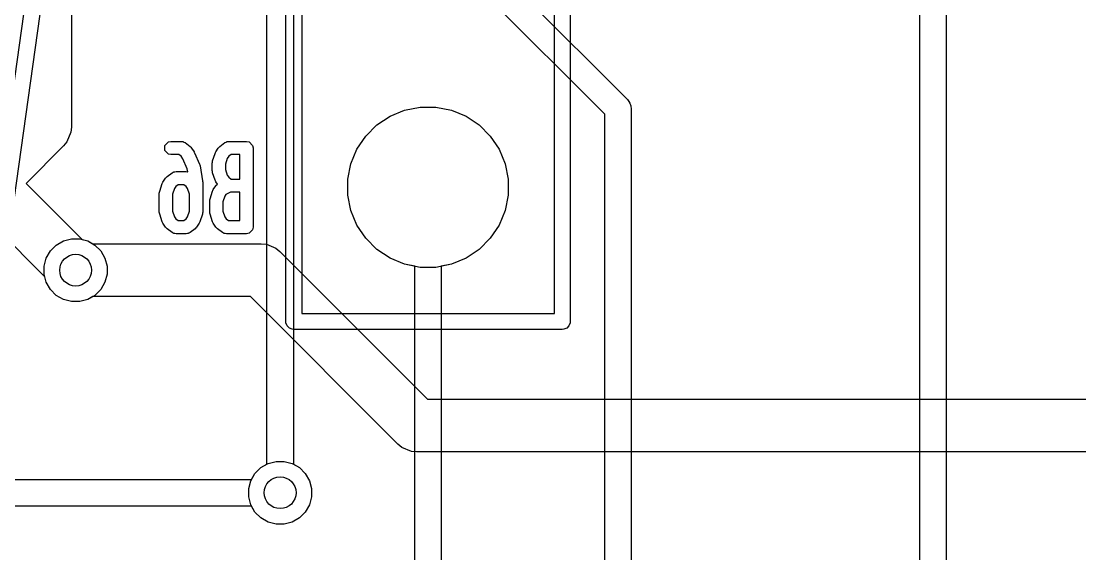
# Model space of a CAD drawing. Header units: millimetres. Extents: x 14 to 286, y -133 to -45.
# Drawn here: x 138.67 to 148.69, y -91.22 to -86.18 of the extents above; entities that cross this region are included whole.
import ezdxf

# ---------------------------------------------------------------- set-up
doc = ezdxf.new("R2010")
doc.units = ezdxf.units.MM
for name, color, linetype, true_color in [('B.Cu', 153, 'CONTINUOUS', 0x4d7fc4), ('B.Mask', 4, 'CONTINUOUS', 0x02ffee), ('B.Silkscreen', 31, 'CONTINUOUS', 0xe8b2a7), ('F.Cu', 13, 'CONTINUOUS', 0xc83434), ('F.Mask', 201, 'CONTINUOUS', 0xd864ff), ('User.Drawings', 9, 'CONTINUOUS', 0xc2c2c2)]:
    doc.layers.add(name, color=color, linetype=linetype, true_color=true_color)

msp = doc.modelspace()

# ---------------------------------------------------------------- linework, layer by layer
at = {"layer": 'B.Cu', "linetype": 'CONTINUOUS'}
for p, q in [((139.146, -67.835854), (139.146, -87.1818)), ((147.1721, -93.555922), (147.1721, -75.6362)), ((147.4221, -75.687976), (147.4221, -93.555922)), ((140.9961, -90.370022), (140.9961, -85.216476)), ((141.2461, -85.1647), (141.2461, -90.370022)), ((143.137532, -85.650756), (144.405488, -86.918712)), ((144.1921, -87.058876), (142.960756, -85.827532)), ((144.405488, -86.918712), (144.421033, -86.937653)), ((142.160796, -87.077976), (142.298803, -87.020811)), ((142.298803, -87.020811), (142.445311, -86.991669)), ((142.445311, -86.991669), (142.594689, -86.991669)), ((142.594689, -86.991669), (142.741197, -87.020811)), ((142.741197, -87.020811), (142.879204, -87.077976)), ((144.421033, -86.937653), (144.421034, -86.937654)), ((144.421034, -86.937654), (144.427758, -86.953888)), ((144.427758, -86.953888), (144.4387, -86.980305)), ((144.4387, -86.980305), (144.439698, -86.982714)), ((144.439698, -86.982714), (144.4421, -87.0071)), ((144.4421, -87.0071), (144.4421, -110.814222)), ((142.036592, -87.160966), (142.160796, -87.077976)), ((142.879204, -87.077976), (143.003408, -87.160966)), ((144.1921, -110.814222), (144.1921, -87.058876)), ((139.146, -87.1818), (139.141197, -87.230562)), ((141.930966, -87.266592), (142.036592, -87.160966)), ((143.003408, -87.160966), (143.109034, -87.266592)), ((139.103868, -87.320692), (139.072777, -87.358576)), ((139.141197, -87.230572), (139.103868, -87.320692)), ((139.141197, -87.230562), (139.141197, -87.230572)), ((141.847976, -87.390796), (141.930966, -87.266592)), ((143.109034, -87.266592), (143.192024, -87.390796)), ((139.072777, -87.358576), (138.718053, -87.713299)), ((141.790811, -87.528803), (141.847976, -87.390796)), ((143.192024, -87.390796), (143.249189, -87.528803)), ((141.761669, -87.675311), (141.790811, -87.528803)), ((143.249189, -87.528803), (143.278331, -87.675311)), ((138.718053, -87.713299), (139.248528, -88.243775)), ((141.761669, -87.824689), (141.761669, -87.675311)), ((143.278331, -87.675311), (143.278331, -87.824689)), ((141.790811, -87.971197), (141.761669, -87.824689)), ((143.278331, -87.824689), (143.249189, -87.971197)), ((138.894975, -88.597328), (138.314987, -88.017341)), ((141.847976, -88.109204), (141.790811, -87.971197)), ((143.249189, -87.971197), (143.192024, -88.109204)), ((141.930966, -88.233408), (141.847976, -88.109204)), ((143.192024, -88.109204), (143.109034, -88.233408)), ((139.248528, -88.243775), (139.301005, -88.257836)), ((139.301005, -88.257836), (139.368828, -88.296994)), ((139.368828, -88.296994), (139.424206, -88.352372)), ((142.036592, -88.339034), (141.930966, -88.233408)), ((143.109034, -88.233408), (143.003408, -88.339034)), ((139.424206, -88.352372), (139.463364, -88.420195)), ((139.463364, -88.420195), (139.483633, -88.495842)), ((142.160796, -88.422024), (142.036592, -88.339034)), ((142.298803, -88.479189), (142.160796, -88.422024)), ((142.879204, -88.422024), (142.741197, -88.479189)), ((143.003408, -88.339034), (142.879204, -88.422024)), ((139.483633, -88.495842), (139.483633, -88.574158)), ((142.395, -88.498323), (142.298803, -88.479189)), ((142.395, -118.739023), (142.395, -88.498323)), ((142.741197, -88.479189), (142.645, -88.498323)), ((142.645, -88.498323), (142.645, -118.7908)), ((138.909036, -88.649805), (138.894975, -88.597328)), ((139.483633, -88.574158), (139.463364, -88.649805)), ((138.948194, -88.717628), (138.909036, -88.649805)), ((139.003572, -88.773006), (138.948194, -88.717628)), ((139.424206, -88.717628), (139.368828, -88.773006)), ((139.463364, -88.649805), (139.424206, -88.717628)), ((139.071395, -88.812164), (139.003572, -88.773006)), ((139.147042, -88.832433), (139.071395, -88.812164)), ((139.301005, -88.812164), (139.225358, -88.832433)), ((139.368828, -88.773006), (139.301005, -88.812164)), ((139.225358, -88.832433), (139.147042, -88.832433)), ((140.883094, -90.458672), (140.938472, -90.403294)), ((140.938472, -90.403294), (140.9961, -90.370022)), ((141.2461, -90.370022), (141.303728, -90.403294)), ((141.303728, -90.403294), (141.359106, -90.458672)), ((140.823667, -90.602142), (140.843936, -90.526495)), ((140.843936, -90.526495), (140.883094, -90.458672)), ((141.359106, -90.458672), (141.398264, -90.526495)), ((141.398264, -90.526495), (141.418533, -90.602142)), ((140.823667, -90.680458), (140.823667, -90.602142)), ((141.418533, -90.602142), (141.418533, -90.680458)), ((140.843936, -90.756105), (140.823667, -90.680458)), ((141.418533, -90.680458), (141.398264, -90.756105)), ((140.883094, -90.823928), (140.843936, -90.756105)), ((140.938472, -90.879306), (140.883094, -90.823928)), ((141.359106, -90.823928), (141.303728, -90.879306)), ((141.398264, -90.756105), (141.359106, -90.823928)), ((141.006295, -90.918464), (140.938472, -90.879306)), ((141.081942, -90.938733), (141.006295, -90.918464)), ((141.235905, -90.918464), (141.160258, -90.938733)), ((141.303728, -90.879306), (141.235905, -90.918464)), ((141.160258, -90.938733), (141.081942, -90.938733))]:
    msp.add_line(p, q, dxfattribs=at)
at = {"layer": 'B.Cu'}
for centre in [(139.1862, -88.535), (141.1211, -90.6413)]:
    msp.add_circle(centre, 0.15, dxfattribs=at)
at = {"layer": 'B.Mask', "linetype": 'CONTINUOUS'}
for p, q in [((142.160796, -87.077976), (142.298803, -87.020811)), ((142.298803, -87.020811), (142.445311, -86.991669)), ((142.445311, -86.991669), (142.594689, -86.991669)), ((142.594689, -86.991669), (142.741197, -87.020811)), ((142.741197, -87.020811), (142.879204, -87.077976)), ((142.036592, -87.160966), (142.160796, -87.077976)), ((142.879204, -87.077976), (143.003408, -87.160966)), ((141.930966, -87.266592), (142.036592, -87.160966)), ((143.003408, -87.160966), (143.109034, -87.266592)), ((141.847976, -87.390796), (141.930966, -87.266592)), ((143.109034, -87.266592), (143.192024, -87.390796)), ((141.790811, -87.528803), (141.847976, -87.390796)), ((143.192024, -87.390796), (143.249189, -87.528803)), ((141.761669, -87.675311), (141.790811, -87.528803)), ((143.249189, -87.528803), (143.278331, -87.675311)), ((141.761669, -87.824689), (141.761669, -87.675311)), ((143.278331, -87.675311), (143.278331, -87.824689)), ((141.790811, -87.971197), (141.761669, -87.824689)), ((143.278331, -87.824689), (143.249189, -87.971197)), ((141.847976, -88.109204), (141.790811, -87.971197)), ((143.249189, -87.971197), (143.192024, -88.109204)), ((141.930966, -88.233408), (141.847976, -88.109204)), ((143.192024, -88.109204), (143.109034, -88.233408)), ((142.036592, -88.339034), (141.930966, -88.233408)), ((143.109034, -88.233408), (143.003408, -88.339034)), ((142.160796, -88.422024), (142.036592, -88.339034)), ((142.298803, -88.479189), (142.160796, -88.422024)), ((142.879204, -88.422024), (142.741197, -88.479189)), ((143.003408, -88.339034), (142.879204, -88.422024)), ((142.445311, -88.508331), (142.298803, -88.479189)), ((142.594689, -88.508331), (142.445311, -88.508331)), ((142.741197, -88.479189), (142.594689, -88.508331))]:
    msp.add_line(p, q, dxfattribs=at)
at = {"layer": 'B.Silkscreen', "linetype": 'CONTINUOUS'}
for p, q in [((141.175, -89.02), (141.175, -56)), ((141.325, -58.615), (141.325, -88.945)), ((143.715, -88.945), (143.715, -58.615)), ((143.865, -58.615), (143.865, -89.02)), ((142.160796, -87.077976), (142.298803, -87.020811)), ((142.298803, -87.020811), (142.445311, -86.991669)), ((142.445311, -86.991669), (142.594689, -86.991669)), ((142.594689, -86.991669), (142.741197, -87.020811)), ((142.741197, -87.020811), (142.879204, -87.077976)), ((142.036592, -87.160966), (142.160796, -87.077976)), ((142.879204, -87.077976), (143.003408, -87.160966)), ((141.930966, -87.266592), (142.036592, -87.160966)), ((143.003408, -87.160966), (143.109034, -87.266592)), ((140.030619, -87.354546), (140.064443, -87.320722)), ((140.064443, -87.320722), (140.088361, -87.315964)), ((140.088361, -87.315964), (140.183599, -87.315964)), ((140.183599, -87.315964), (140.195805, -87.318392)), ((140.195805, -87.318392), (140.19911, -87.31792)), ((140.19911, -87.31792), (140.203135, -87.31985)), ((140.203135, -87.31985), (140.207517, -87.320722)), ((140.207517, -87.320722), (140.209878, -87.323083)), ((140.209878, -87.323083), (140.221099, -87.328464)), ((140.59848, -87.328464), (140.6097, -87.323083)), ((140.6097, -87.323083), (140.612062, -87.320722)), ((140.612062, -87.320722), (140.616441, -87.31985)), ((140.616441, -87.31985), (140.62047, -87.317919)), ((140.62047, -87.317919), (140.623777, -87.318391)), ((140.623777, -87.318391), (140.63598, -87.315964)), ((140.63598, -87.315964), (140.802647, -87.315964)), ((140.802647, -87.315964), (140.826565, -87.320722)), ((140.826565, -87.320722), (140.860389, -87.354546)), ((141.847976, -87.390796), (141.930966, -87.266592)), ((143.109034, -87.266592), (143.192024, -87.390796)), ((140.030619, -87.402382), (140.030619, -87.354546)), ((140.064443, -87.436206), (140.030619, -87.402382)), ((140.221099, -87.328464), (140.268718, -87.364178)), ((140.268718, -87.364178), (140.275768, -87.372041)), ((140.275768, -87.372041), (140.283221, -87.379509)), ((140.283221, -87.379509), (140.307031, -87.415222)), ((140.307031, -87.415222), (140.309067, -87.420152)), ((140.309067, -87.420152), (140.312141, -87.424508)), ((140.312141, -87.424508), (140.35976, -87.531651)), ((140.505259, -87.430127), (140.509378, -87.422901)), ((140.509378, -87.422901), (140.512549, -87.415224)), ((140.512549, -87.415224), (140.536358, -87.379509)), ((140.536358, -87.379509), (140.543818, -87.372032)), ((140.543818, -87.372032), (140.550861, -87.364178)), ((140.550861, -87.364178), (140.59848, -87.328464)), ((140.860389, -87.354546), (140.865147, -87.378464)), ((140.865147, -87.378464), (140.865147, -88.128464)), ((141.790811, -87.528803), (141.847976, -87.390796)), ((143.192024, -87.390796), (143.249189, -87.528803)), ((140.088361, -87.440964), (140.064443, -87.436206)), ((140.162766, -87.440964), (140.088361, -87.440964)), ((140.185153, -87.457754), (140.162766, -87.440964)), ((140.200075, -87.480136), (140.185153, -87.457754)), ((140.242303, -87.575149), (140.200075, -87.480136)), ((140.478242, -87.521321), (140.480196, -87.511495)), ((140.478242, -87.59275), (140.478242, -87.521321)), ((140.480196, -87.511495), (140.481449, -87.501557)), ((140.481449, -87.501557), (140.505259, -87.430127)), ((140.621198, -87.477594), (140.603242, -87.531464)), ((140.634425, -87.457754), (140.621198, -87.477594)), ((140.656813, -87.440964), (140.634425, -87.457754)), ((140.740147, -87.440964), (140.656813, -87.440964)), ((140.740147, -87.673107), (140.740147, -87.440964)), ((140.050861, -87.649892), (140.09848, -87.614178)), ((140.09848, -87.614178), (140.1097, -87.608797)), ((140.1097, -87.608797), (140.112062, -87.606436)), ((140.112062, -87.606436), (140.116441, -87.605564)), ((140.116441, -87.605564), (140.12047, -87.603633)), ((140.12047, -87.603633), (140.123777, -87.604105)), ((140.123777, -87.604105), (140.13598, -87.601678)), ((140.13598, -87.601678), (140.231218, -87.601678)), ((140.231218, -87.601678), (140.243424, -87.604106)), ((140.247078, -87.603801), (140.242303, -87.575149)), ((140.243424, -87.604106), (140.246729, -87.603634)), ((140.246729, -87.603634), (140.247078, -87.603801)), ((140.35976, -87.531651), (140.361499, -87.539362)), ((140.361499, -87.539362), (140.364297, -87.54676)), ((140.364297, -87.54676), (140.388106, -87.689617)), ((140.480196, -87.602573), (140.478242, -87.59275)), ((140.481449, -87.612515), (140.480196, -87.602573)), ((140.505259, -87.683943), (140.481449, -87.612515)), ((140.603242, -87.531464), (140.603242, -87.582605)), ((140.603242, -87.582605), (140.621199, -87.636476)), ((141.761669, -87.675311), (141.790811, -87.528803)), ((143.249189, -87.528803), (143.278331, -87.675311)), ((139.981449, -87.78727), (140.005259, -87.715842)), ((140.005259, -87.715842), (140.009376, -87.708619)), ((140.009376, -87.708619), (140.012548, -87.700939)), ((140.012548, -87.700939), (140.036357, -87.665224)), ((140.036357, -87.665224), (140.043818, -87.657746)), ((140.043818, -87.657746), (140.050861, -87.649892)), ((140.388106, -87.689617), (140.387943, -87.694804)), ((140.387943, -87.694804), (140.388956, -87.699892)), ((140.388956, -87.699892), (140.388956, -87.985607)), ((140.509378, -87.691168), (140.505259, -87.683943)), ((140.512549, -87.698846), (140.509378, -87.691168)), ((140.527658, -87.721511), (140.512549, -87.698846)), ((140.523906, -87.725271), (140.527658, -87.721511)), ((140.621199, -87.636476), (140.634425, -87.656314)), ((140.634425, -87.656314), (140.656814, -87.673107)), ((140.656814, -87.673107), (140.740147, -87.673107)), ((141.761669, -87.824689), (141.761669, -87.675311)), ((143.278331, -87.675311), (143.278331, -87.824689)), ((139.978242, -87.807035), (139.980196, -87.797211)), ((139.978242, -87.985607), (139.978242, -87.807035)), ((139.980196, -87.797211), (139.981449, -87.78727)), ((140.121198, -87.76331), (140.103242, -87.817179)), ((140.103242, -87.817179), (140.103242, -87.975462)), ((140.134425, -87.743468), (140.121198, -87.76331)), ((140.156813, -87.726678), (140.134425, -87.743468)), ((140.210385, -87.726678), (140.156813, -87.726678)), ((140.232772, -87.743468), (140.210385, -87.726678)), ((140.246, -87.76331), (140.232772, -87.743468)), ((140.263956, -87.817177), (140.246, -87.76331)), ((140.263956, -87.975464), (140.263956, -87.817177)), ((140.45764, -87.8587), (140.481449, -87.787271)), ((140.481449, -87.787271), (140.485567, -87.780046)), ((140.485567, -87.780046), (140.488739, -87.772366)), ((140.488739, -87.772366), (140.512549, -87.736652)), ((140.512549, -87.736652), (140.516593, -87.732599)), ((140.516593, -87.732599), (140.517336, -87.730371)), ((140.517336, -87.730371), (140.523906, -87.725271)), ((140.607348, -87.8198), (140.597387, -87.83474)), ((140.650735, -87.798107), (140.607348, -87.8198)), ((140.740147, -87.798107), (140.650735, -87.798107)), ((140.740147, -88.065964), (140.740147, -87.798107)), ((141.790811, -87.971197), (141.761669, -87.824689)), ((143.278331, -87.824689), (143.249189, -87.971197)), ((140.454433, -87.878464), (140.456387, -87.868637)), ((140.454433, -87.985607), (140.454433, -87.878464)), ((140.456387, -87.868637), (140.45764, -87.8587)), ((140.597387, -87.83474), (140.579433, -87.888606)), ((140.579433, -87.888606), (140.579433, -87.975464)), ((139.980196, -87.99543), (139.978242, -87.985607)), ((139.981449, -88.005372), (139.980196, -87.99543)), ((140.005259, -88.0768), (139.981449, -88.005372)), ((140.103242, -87.975462), (140.121198, -88.029331)), ((140.246, -88.029331), (140.263956, -87.975464)), ((140.385749, -88.005371), (140.36194, -88.076799)), ((140.387002, -87.995427), (140.385749, -88.005371)), ((140.388956, -87.985607), (140.387002, -87.995427)), ((140.456387, -87.995432), (140.454433, -87.985607)), ((140.45764, -88.005371), (140.456387, -87.995432)), ((140.481449, -88.076799), (140.45764, -88.005371)), ((140.579433, -87.975464), (140.597388, -88.029331)), ((141.847976, -88.109204), (141.790811, -87.971197)), ((143.249189, -87.971197), (143.192024, -88.109204)), ((140.009376, -88.084022), (140.005259, -88.0768)), ((140.012548, -88.091703), (140.009376, -88.084022)), ((140.036357, -88.127418), (140.012548, -88.091703)), ((140.121198, -88.029331), (140.134425, -88.049173)), ((140.134425, -88.049173), (140.156813, -88.065964)), ((140.156813, -88.065964), (140.210385, -88.065964)), ((140.210385, -88.065964), (140.232772, -88.049173)), ((140.232772, -88.049173), (140.246, -88.029331)), ((140.35465, -88.091704), (140.33084, -88.127419)), ((140.357822, -88.084021), (140.35465, -88.091704)), ((140.36194, -88.076799), (140.357822, -88.084021)), ((140.485565, -88.084019), (140.481449, -88.076799)), ((140.488739, -88.091704), (140.485565, -88.084019)), ((140.512549, -88.127419), (140.488739, -88.091704)), ((140.597388, -88.029331), (140.610616, -88.049173)), ((140.610616, -88.049173), (140.633004, -88.065964)), ((140.633004, -88.065964), (140.740147, -88.065964)), ((141.930966, -88.233408), (141.847976, -88.109204)), ((143.192024, -88.109204), (143.109034, -88.233408)), ((140.043818, -88.134895), (140.036357, -88.127418)), ((140.050861, -88.14275), (140.043818, -88.134895)), ((140.09848, -88.178464), (140.050861, -88.14275)), ((140.1097, -88.183844), (140.09848, -88.178464)), ((140.112062, -88.186206), (140.1097, -88.183844)), ((140.116441, -88.187077), (140.112062, -88.186206)), ((140.12047, -88.189009), (140.116441, -88.187077)), ((140.123777, -88.188536), (140.12047, -88.189009)), ((140.13598, -88.190964), (140.123777, -88.188536)), ((140.231218, -88.190964), (140.13598, -88.190964)), ((140.243424, -88.188535), (140.231218, -88.190964)), ((140.246729, -88.189008), (140.243424, -88.188535)), ((140.250754, -88.187077), (140.246729, -88.189008)), ((140.255136, -88.186206), (140.250754, -88.187077)), ((140.257497, -88.183844), (140.255136, -88.186206)), ((140.268718, -88.178464), (140.257497, -88.183844)), ((140.316337, -88.14275), (140.268718, -88.178464)), ((140.323387, -88.134886), (140.316337, -88.14275)), ((140.33084, -88.127419), (140.323387, -88.134886)), ((140.520006, -88.134891), (140.512549, -88.127419)), ((140.527052, -88.14275), (140.520006, -88.134891)), ((140.574671, -88.178464), (140.527052, -88.14275)), ((140.585891, -88.183844), (140.574671, -88.178464)), ((140.588253, -88.186206), (140.585891, -88.183844)), ((140.592632, -88.187077), (140.588253, -88.186206)), ((140.596661, -88.189009), (140.592632, -88.187077)), ((140.599968, -88.188536), (140.596661, -88.189009)), ((140.612171, -88.190964), (140.599968, -88.188536)), ((140.802647, -88.190964), (140.612171, -88.190964)), ((140.826565, -88.186206), (140.802647, -88.190964)), ((140.860389, -88.152382), (140.826565, -88.186206)), ((140.865147, -88.128464), (140.860389, -88.152382)), ((142.036592, -88.339034), (141.930966, -88.233408)), ((143.109034, -88.233408), (143.003408, -88.339034)), ((142.160796, -88.422024), (142.036592, -88.339034)), ((142.298803, -88.479189), (142.160796, -88.422024)), ((142.879204, -88.422024), (142.741197, -88.479189)), ((143.003408, -88.339034), (142.879204, -88.422024)), ((142.445311, -88.508331), (142.298803, -88.479189)), ((142.594689, -88.508331), (142.445311, -88.508331)), ((142.741197, -88.479189), (142.594689, -88.508331)), ((141.176441, -89.034632), (141.175, -89.02)), ((141.325, -88.945), (143.715, -88.945)), ((143.865, -89.02), (143.863559, -89.034632)), ((141.18764, -89.061668), (141.176441, -89.034632)), ((141.208332, -89.08236), (141.18764, -89.061668)), ((141.235368, -89.093559), (141.208332, -89.08236)), ((141.25, -89.095), (141.235368, -89.093559)), ((143.79, -89.095), (141.25, -89.095)), ((143.804632, -89.093559), (143.79, -89.095)), ((143.831668, -89.08236), (143.804632, -89.093559)), ((143.85236, -89.061668), (143.831668, -89.08236)), ((143.863559, -89.034632), (143.85236, -89.061668))]:
    msp.add_line(p, q, dxfattribs=at)
at = {"layer": 'F.Cu', "linetype": 'CONTINUOUS'}
for p, q in [((142.160796, -87.077976), (142.298803, -87.020811)), ((142.298803, -87.020811), (142.445311, -86.991669)), ((142.445311, -86.991669), (142.594689, -86.991669)), ((142.594689, -86.991669), (142.741197, -87.020811)), ((142.741197, -87.020811), (142.879204, -87.077976)), ((142.036592, -87.160966), (142.160796, -87.077976)), ((142.879204, -87.077976), (143.003408, -87.160966)), ((141.930966, -87.266592), (142.036592, -87.160966)), ((143.003408, -87.160966), (143.109034, -87.266592)), ((141.847976, -87.390796), (141.930966, -87.266592)), ((143.109034, -87.266592), (143.192024, -87.390796)), ((141.790811, -87.528803), (141.847976, -87.390796)), ((143.192024, -87.390796), (143.249189, -87.528803)), ((141.761669, -87.675311), (141.790811, -87.528803)), ((143.249189, -87.528803), (143.278331, -87.675311)), ((141.761669, -87.824689), (141.761669, -87.675311)), ((143.278331, -87.675311), (143.278331, -87.824689)), ((141.790811, -87.971197), (141.761669, -87.824689)), ((143.278331, -87.824689), (143.249189, -87.971197)), ((141.847976, -88.109204), (141.790811, -87.971197)), ((143.249189, -87.971197), (143.192024, -88.109204)), ((141.930966, -88.233408), (141.847976, -88.109204)), ((143.192024, -88.109204), (143.109034, -88.233408)), ((138.948194, -88.352372), (139.003572, -88.296994)), ((139.003572, -88.296994), (139.071395, -88.257836)), ((139.071395, -88.257836), (139.147042, -88.237567)), ((139.147042, -88.237567), (139.225358, -88.237567)), ((139.225358, -88.237567), (139.301005, -88.257836)), ((139.301005, -88.257836), (139.348054, -88.285)), ((139.348054, -88.285), (140.9428, -88.285)), ((140.9428, -88.285), (140.991573, -88.289804)), ((140.991573, -88.289804), (141.081693, -88.327133)), ((142.036592, -88.339034), (141.930966, -88.233408)), ((143.109034, -88.233408), (143.003408, -88.339034)), ((138.888767, -88.495842), (138.909036, -88.420195)), ((138.909036, -88.420195), (138.948194, -88.352372)), ((141.081693, -88.327133), (141.081697, -88.327137)), ((141.081697, -88.327137), (141.119577, -88.358223)), ((141.119577, -88.358223), (142.515954, -89.7546)), ((142.160796, -88.422024), (142.036592, -88.339034)), ((142.298803, -88.479189), (142.160796, -88.422024)), ((142.879204, -88.422024), (142.741197, -88.479189)), ((143.003408, -88.339034), (142.879204, -88.422024)), ((138.888767, -88.574158), (138.888767, -88.495842)), ((142.445311, -88.508331), (142.298803, -88.479189)), ((142.594689, -88.508331), (142.445311, -88.508331)), ((142.741197, -88.479189), (142.594689, -88.508331)), ((138.909036, -88.649805), (138.888767, -88.574158)), ((138.948194, -88.717628), (138.909036, -88.649805)), ((139.003572, -88.773006), (138.948194, -88.717628)), ((139.071395, -88.812164), (139.003572, -88.773006)), ((139.147042, -88.832433), (139.071395, -88.812164)), ((139.301005, -88.812164), (139.225358, -88.832433)), ((139.348054, -88.785), (139.301005, -88.812164)), ((140.839246, -88.785), (139.348054, -88.785)), ((142.235623, -90.181377), (140.839246, -88.785)), ((139.225358, -88.832433), (139.147042, -88.832433)), ((142.515954, -89.7546), (161.7632, -89.7546)), ((142.273502, -90.212462), (142.235623, -90.181377)), ((142.273507, -90.212467), (142.273502, -90.212462)), ((142.363627, -90.249796), (142.273507, -90.212467)), ((142.4124, -90.2546), (142.363627, -90.249796)), ((161.659646, -90.2546), (142.4124, -90.2546)), ((140.883094, -90.458672), (140.938472, -90.403294)), ((140.938472, -90.403294), (141.006295, -90.364136)), ((141.006295, -90.364136), (141.081942, -90.343867)), ((141.081942, -90.343867), (141.160258, -90.343867)), ((141.160258, -90.343867), (141.235905, -90.364136)), ((141.235905, -90.364136), (141.303728, -90.403294)), ((141.303728, -90.403294), (141.359106, -90.458672)), ((135.7704, -90.5163), (140.849822, -90.5163)), ((140.849822, -90.5163), (140.883094, -90.458672)), ((141.359106, -90.458672), (141.398264, -90.526495)), ((141.398264, -90.526495), (141.418533, -90.602142)), ((141.418533, -90.602142), (141.418533, -90.680458)), ((141.418533, -90.680458), (141.398264, -90.756105)), ((140.849822, -90.7663), (135.8954, -90.7663)), ((140.883094, -90.823928), (140.849822, -90.7663)), ((140.938472, -90.879306), (140.883094, -90.823928)), ((141.359106, -90.823928), (141.303728, -90.879306)), ((141.398264, -90.756105), (141.359106, -90.823928)), ((141.006295, -90.918464), (140.938472, -90.879306)), ((141.081942, -90.938733), (141.006295, -90.918464)), ((141.235905, -90.918464), (141.160258, -90.938733)), ((141.303728, -90.879306), (141.235905, -90.918464)), ((141.160258, -90.938733), (141.081942, -90.938733))]:
    msp.add_line(p, q, dxfattribs=at)
at = {"layer": 'F.Cu'}
for centre in [(139.1862, -88.535), (141.1211, -90.6413)]:
    msp.add_circle(centre, 0.15, dxfattribs=at)
at = {"layer": 'F.Mask', "linetype": 'CONTINUOUS'}
for p, q in [((142.160796, -87.077976), (142.298803, -87.020811)), ((142.298803, -87.020811), (142.445311, -86.991669)), ((142.445311, -86.991669), (142.594689, -86.991669)), ((142.594689, -86.991669), (142.741197, -87.020811)), ((142.741197, -87.020811), (142.879204, -87.077976)), ((142.036592, -87.160966), (142.160796, -87.077976)), ((142.879204, -87.077976), (143.003408, -87.160966)), ((141.930966, -87.266592), (142.036592, -87.160966)), ((143.003408, -87.160966), (143.109034, -87.266592)), ((141.847976, -87.390796), (141.930966, -87.266592)), ((143.109034, -87.266592), (143.192024, -87.390796)), ((141.790811, -87.528803), (141.847976, -87.390796)), ((143.192024, -87.390796), (143.249189, -87.528803)), ((141.761669, -87.675311), (141.790811, -87.528803)), ((143.249189, -87.528803), (143.278331, -87.675311)), ((141.761669, -87.824689), (141.761669, -87.675311)), ((143.278331, -87.675311), (143.278331, -87.824689)), ((141.790811, -87.971197), (141.761669, -87.824689)), ((143.278331, -87.824689), (143.249189, -87.971197)), ((141.847976, -88.109204), (141.790811, -87.971197)), ((143.249189, -87.971197), (143.192024, -88.109204)), ((141.930966, -88.233408), (141.847976, -88.109204)), ((143.192024, -88.109204), (143.109034, -88.233408)), ((142.036592, -88.339034), (141.930966, -88.233408)), ((143.109034, -88.233408), (143.003408, -88.339034)), ((142.160796, -88.422024), (142.036592, -88.339034)), ((142.298803, -88.479189), (142.160796, -88.422024)), ((142.879204, -88.422024), (142.741197, -88.479189)), ((143.003408, -88.339034), (142.879204, -88.422024)), ((142.445311, -88.508331), (142.298803, -88.479189)), ((142.594689, -88.508331), (142.445311, -88.508331)), ((142.741197, -88.479189), (142.594689, -88.508331))]:
    msp.add_line(p, q, dxfattribs=at)
at = {"layer": 'User.Drawings', "linetype": 'CONTINUOUS'}
for p, q in [((137.608741, -93.850286), (140.230619, -75.194652)), ((140.389597, -75.141258), (137.757281, -93.871162))]:
    msp.add_line(p, q, dxfattribs=at)

doc.saveas('drawing.dxf')
